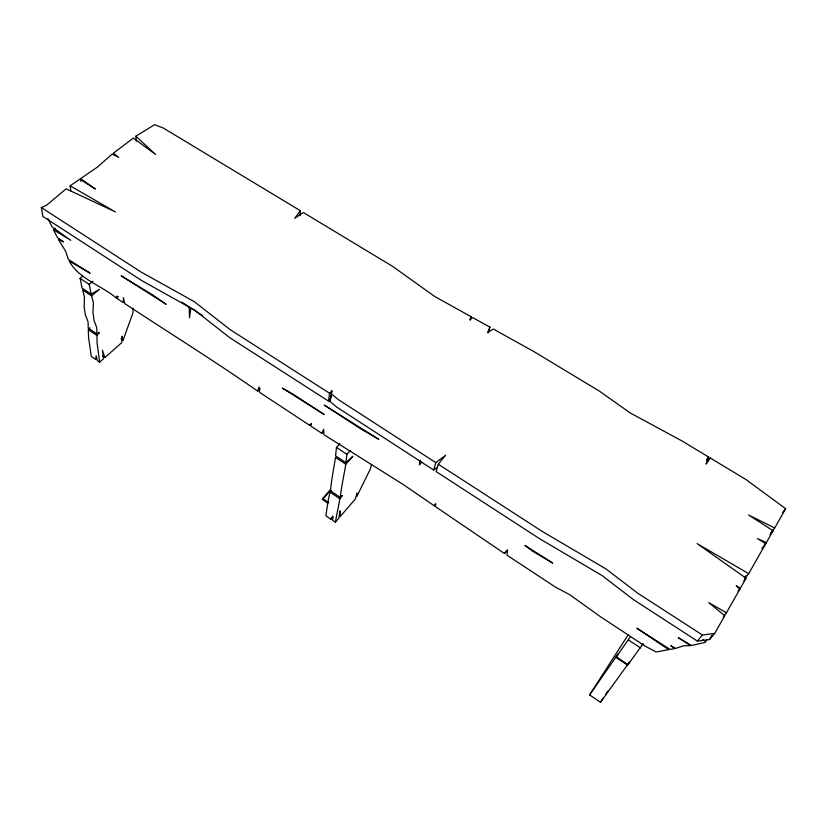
<?xml version="1.0" encoding="UTF-8"?>
<svg xmlns="http://www.w3.org/2000/svg" width="827" height="827" viewBox="0 0 827 827"><rect width="100%" height="100%" fill="white"/><g stroke="black" fill="none" stroke-linecap="round" stroke-linejoin="round"><path stroke-width="1.24" d="M133.064 308.233L132.92 312.885L123.099 340.259L121.021 338.874M345.789 464.216C343.97 475.298 341.51 486.255 340.248 497.389L330.407 490.773C331.493 479.577 333.808 468.547 335.483 457.383L345.789 464.216L352.819 456.277L345.913 462.707L335.576 455.873L336.465 447.428L339.835 443.696M345.913 462.707L346.927 454.323L350.276 450.57M299.984 215.62L300.387 210.73L163.239 127.989L154.577 124.701L135.886 136.186L136.259 141.293M135.886 136.186L155.579 154.473L133.374 138.078L113.351 153.191L118.788 157.44L112.152 154.101L97.338 167.157L80.57 178.663L95.332 188.98L79.816 179.18L70.13 185.827L115.418 211.919L66.15 188.835L46.457 205.272L41.35 207.556L42.87 216.436L141.799 280.622L194.552 310.084L229.937 337.809L328.495 401.095L329.57 393.249L331.865 390.82L331.544 393.063M437.586 467.059L433.679 470.005L336.734 407.101L329.911 401.353L331.865 390.82M331.234 395.306L330.769 398.666L328.495 401.095M327.74 503.064L322.499 499.518L322.644 498.536L330.49 489.615M331.265 490.576L330.076 492.189L328.422 499.115L325.838 515.769L330.903 519.211L332.723 516.131L332.65 520.4L335.348 522.23L339.897 498.795L342.285 495.569L340.248 497.389M421.615 462.097L419.465 464.671L420.271 460.298M55.512 228.324L53.559 229.844L57.363 237.442L63.545 241.866L58.407 239.53L65.591 251.181L68.383 259.43L90.174 273.251L69.199 261.074C78.947 279.216 101.307 285.191 116.431 298.113L116.834 295.994L117.496 298.816L123.357 302.672L123.419 297.813L124.732 303.581C169.09 332.754 214.131 360.83 257.735 391.13L260.36 388.494M470.263 320.204L471.235 316.772L434.609 296.417L392.577 266.346L303.354 212.518L294.681 218.349L300.387 210.73M371.55 464.536L370.176 469.312L356.788 496.52L357.068 493.14L355.29 499.012L340.104 516.699L340.114 510.776L338.822 518.178L335.348 522.23M433.679 470.005L435.819 462.624L445.66 455.212L438.269 464.205L436.108 471.576L539.059 538.377L602.087 575.571L633.472 599.637L697.388 641.111L709.514 639.56L714.662 633.461L724.772 615.702L708.739 602.645L726.447 612.755L739.803 589.279L736.195 585.712L740.341 588.328L746.078 578.249L697.089 543.587L748.683 573.659L765.74 543.68L757.439 538.573L766.371 542.584L773.1 530.758L748.611 514.994L774.672 527.988L785.65 508.688L745.902 479.505L710.031 457.858L706.072 463.999M257.735 391.13L259.016 386.922L259.699 392.422L309.722 425.347L311.272 423.786L310.983 426.174L321.806 433.307L323.502 431.467M488.199 332.847L489.935 327.161L472.755 317.609L469.85 319.677L471.235 316.772M329.911 401.353L330.48 399.565M489.935 327.161L487.579 332.661L493.274 329.022L533.694 351.475L599.441 391.14L630.36 413.024L682.378 441.173L708.439 456.897L706.227 463.802L710.031 457.858M419.465 464.671L421.005 461.383M321.806 433.307L323.677 429.378L323.895 434.671L403.504 484.694L434.392 505.907L435.994 503.912M434.392 505.907L435.384 503.994L435.581 506.713L504.48 553.542L507.52 550.182L506.992 555.196L555.682 587.242L569.741 594.716L600.361 616.663L645.163 646.145L656.142 651.976L668.692 649.671L636.852 628.22L670.108 649.412L674.935 648.523L670.759 645.784L675.69 648.378L683.795 645.742L690.545 645.639L678.305 637.679L691.434 645.484L705.028 642.434L706.971 639.467M709.514 639.56L712.026 635.146M744.641 577.928L745.902 575.716M589.61 694.907L617.996 654.095L616.342 656.855L628.034 664.629L629.657 661.838L600.485 702.299L589.61 694.907L628.003 635.064M628.034 664.629L643.117 643.695M600.485 702.299L602.966 698.236M616.342 656.855L630.37 636.79M706.465 459.977L708.439 456.897M605.674 694.142L607.866 691.021M504.48 553.542L507.106 549.965M782.538 512.595L785.65 508.688M770.816 532.795L774.672 527.988M770.009 534.593L773.1 530.758M764.83 544.486L766.371 542.584M761.905 548.435L765.74 543.68M744.9 578.28L748.683 573.659M743.804 581.019L746.078 578.249M738.087 591.067L740.341 588.328M738.294 591.098L739.803 589.279M697.388 641.111L702.423 635.012L714.662 633.461M724.214 615.433L726.447 612.755M723.284 617.48L724.772 615.702M123.099 340.259L122.086 336.227L121.765 342.636L104.926 357.512L102.414 350.255L103.509 358.763L99.664 362.164L97.1 343.133L96.935 335.462L99.374 332.578L96.893 333.901L88.262 328.102L88.065 321.858L85.315 314.767L84.137 306.548L84.488 297.069L82.617 289.936L91.601 295.89L93.41 302.992L92.986 312.441L94.082 320.628L96.749 327.678L96.893 333.901M99.664 362.164L97.286 360.551L96.17 355.744L95.746 359.507L91.28 356.478L88.551 337.364L88.313 329.673L89.936 327.75M330.903 519.211L333.002 516.792M322.499 499.518L328.774 492.396M309.722 425.347L311.428 423.527M116.431 298.113L118.282 296.542M91.601 295.89L99.457 289.326L91.156 294.123L82.142 288.158L80.105 278.379L82.927 276.073M91.156 294.123L89.213 284.385L92.965 281.294M53.559 229.844L70.802 240.316L52.111 226.949L47.945 218.628M329.57 393.249L230.071 329.591L194.366 301.71L141.128 272.073L41.35 207.556M435.819 462.624L337.892 399.307L331.007 393.518M438.269 464.205L542.305 531.482L606.026 568.966L637.762 593.207L702.423 635.012M181.651 302.093L189.187 306.972L189.497 317.847L190.851 308.047L202.687 315.718M702.754 639.581L705.782 641.545M80.105 278.379L89.213 284.385M336.465 447.428L346.927 454.323M628.417 639.943L640.532 647.934M615.919 657.434L627.6 665.208M88.313 329.673L96.935 335.462M330.076 492.189L339.897 498.795M322.644 498.536L328.867 502.744M102.827 356.096L104.926 357.512M70.13 185.827L70.843 190.913M80.57 178.663L80.891 181.216M292.686 393.941L282.317 388.101L324.153 414.482L292.686 393.941M378.683 439.292L360.913 428.934L324.287 405.106L378.683 439.292M552.519 562.96L532.433 551.092L524.98 545.407L552.519 562.96M153.15 295.249L121.176 275.805L166.186 304.326L153.15 295.249"/></g></svg>
